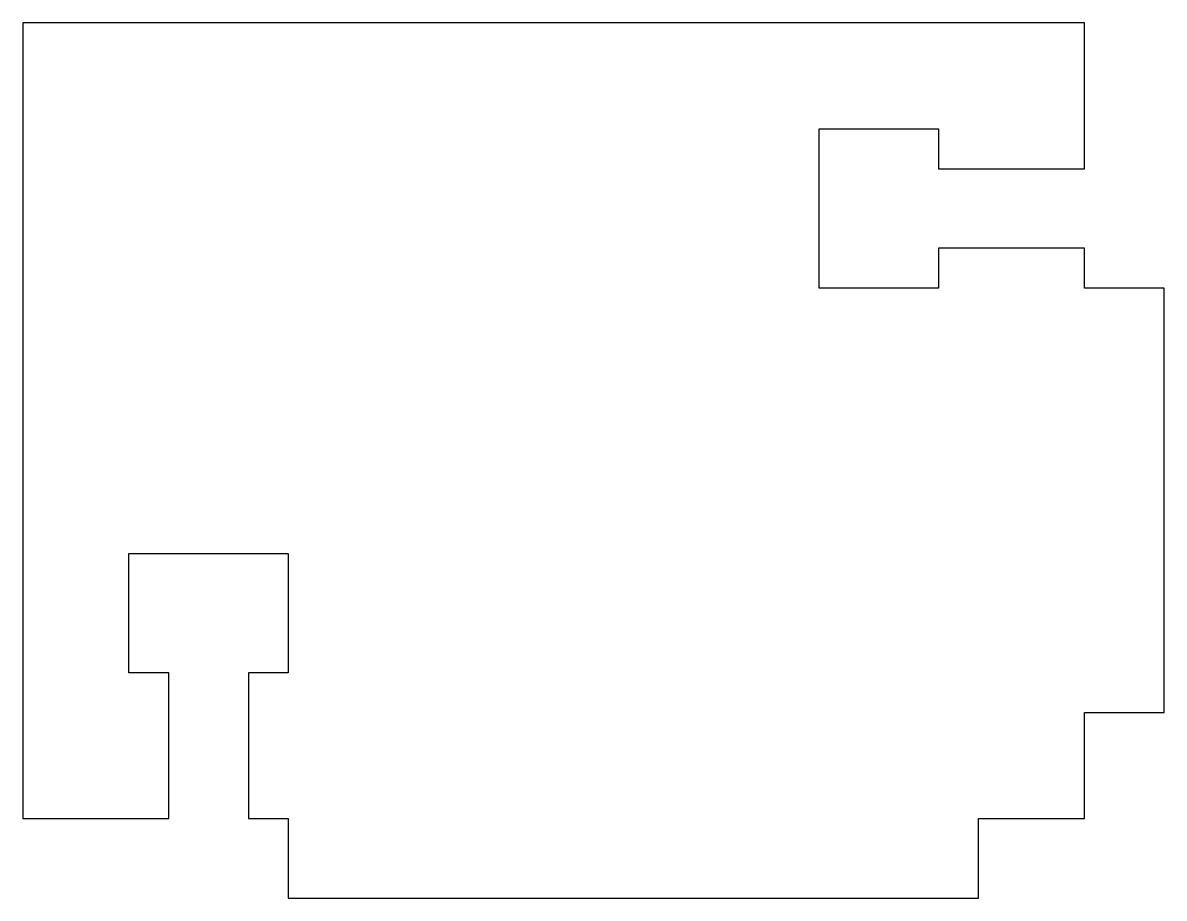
# Model space of a CAD drawing. Header units: millimetres. Extents: x -124 to -81, y -156 to -123.
import ezdxf

# ---------------------------------------------------------------- set-up
doc = ezdxf.new("R2010")
doc.units = ezdxf.units.MM
doc.layers.add('Sketch018', color=7, linetype='CONTINUOUS')

msp = doc.modelspace()

# ---------------------------------------------------------------- linework, layer by layer
at = {"layer": 'Sketch018'}
for p, q in [((-84, -123), (-124, -123)), ((-124, -123), (-124, -153)), ((-84, -128.5), (-84, -123)), ((-94, -133), (-94, -127)), ((-94, -127), (-89.5, -127)), ((-89.5, -127), (-89.5, -128.5)), ((-89.5, -128.5), (-84, -128.5)), ((-84, -131.5), (-89.5, -131.5)), ((-89.5, -131.5), (-89.5, -133)), ((-84, -133), (-84, -131.5)), ((-89.5, -133), (-94, -133)), ((-81, -133), (-84, -133)), ((-81, -149), (-81, -133)), ((-120, -147.5), (-120, -143)), ((-120, -143), (-114, -143)), ((-114, -143), (-114, -147.5)), ((-118.5, -147.5), (-120, -147.5)), ((-118.5, -153), (-118.5, -147.5)), ((-114, -147.5), (-115.5, -147.5)), ((-115.5, -147.5), (-115.5, -153)), ((-84, -153), (-84, -149)), ((-84, -149), (-81, -149)), ((-124, -153), (-118.5, -153)), ((-115.5, -153), (-114, -153)), ((-114, -153), (-114, -156)), ((-88, -156), (-88, -153)), ((-88, -153), (-84, -153)), ((-114, -156), (-88, -156))]:
    msp.add_line(p, q, dxfattribs=at)

doc.saveas('drawing.dxf')
